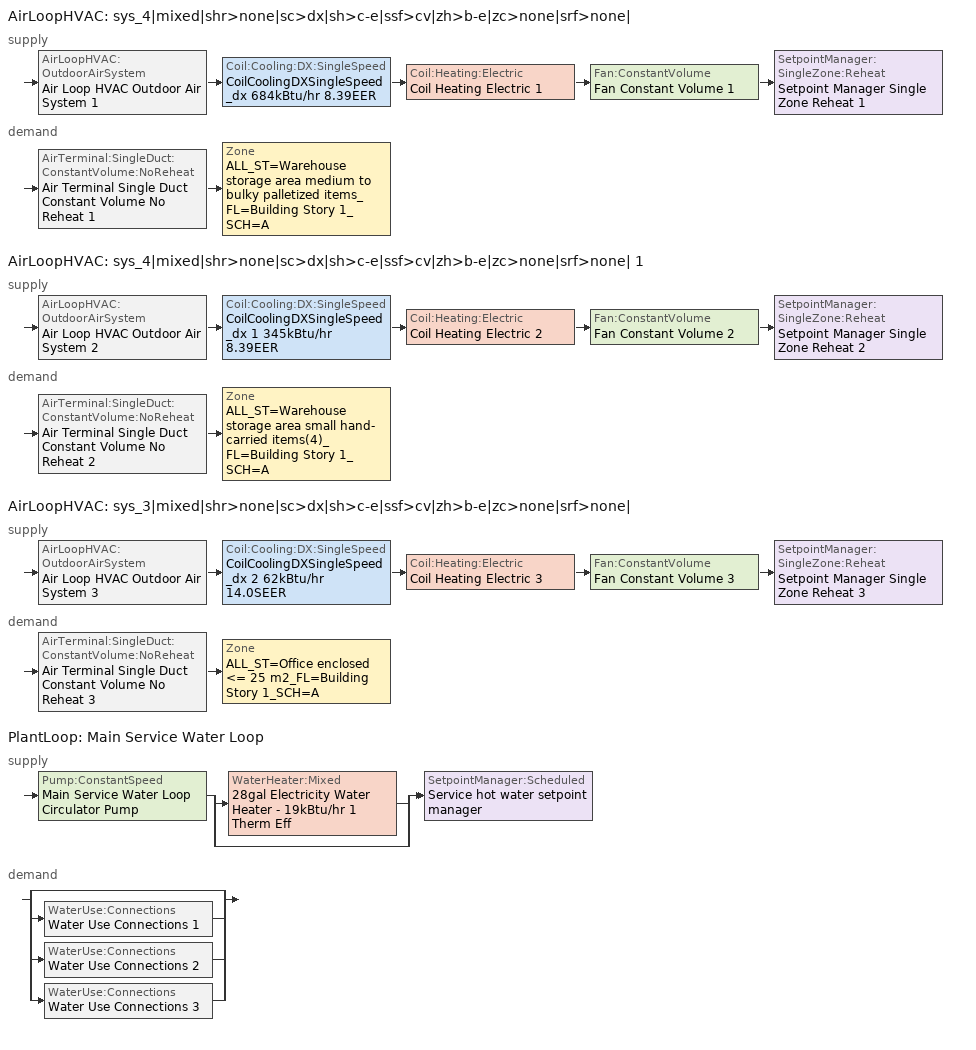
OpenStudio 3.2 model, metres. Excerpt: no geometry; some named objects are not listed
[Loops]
AirLoopHVAC 'sys_4|mixed|shr>none|sc>dx|sh>c-e|ssf>cv|zh>b-e|zc>none|srf>none|'
 supply: AirLoopHVAC:OutdoorAirSystem 'Air Loop HVAC Outdoor Air System 1' > Coil:Cooling:DX:SingleSpeed 'CoilCoolingDXSingleSpeed_dx 684kBtu/hr 8.39EER' > Coil:Heating:Electric 'Coil Heating Electric 1' > Fan:ConstantVolume 'Fan Constant Volume 1' > SetpointManager:SingleZone:Reheat 'Setpoint Manager Single Zone Reheat 1'
 demand: AirTerminal:SingleDuct:ConstantVolume:NoReheat 'Air Terminal Single Duct Constant Volume No Reheat 1' > Zone 'ALL_ST=Warehouse storage area medium to bulky palletized items_FL=Building Story 1_SCH=A'
AirLoopHVAC 'sys_4|mixed|shr>none|sc>dx|sh>c-e|ssf>cv|zh>b-e|zc>none|srf>none| 1'
 supply: AirLoopHVAC:OutdoorAirSystem 'Air Loop HVAC Outdoor Air System 2' > Coil:Cooling:DX:SingleSpeed 'CoilCoolingDXSingleSpeed_dx 1 345kBtu/hr 8.39EER' > Coil:Heating:Electric 'Coil Heating Electric 2' > Fan:ConstantVolume 'Fan Constant Volume 2' > SetpointManager:SingleZone:Reheat 'Setpoint Manager Single Zone Reheat 2'
 demand: AirTerminal:SingleDuct:ConstantVolume:NoReheat 'Air Terminal Single Duct Constant Volume No Reheat 2' > Zone 'ALL_ST=Warehouse storage area small hand-carried items(4)_FL=Building Story 1_SCH=A'
AirLoopHVAC 'sys_3|mixed|shr>none|sc>dx|sh>c-e|ssf>cv|zh>b-e|zc>none|srf>none|'
 supply: AirLoopHVAC:OutdoorAirSystem 'Air Loop HVAC Outdoor Air System 3' > Coil:Cooling:DX:SingleSpeed 'CoilCoolingDXSingleSpeed_dx 2 62kBtu/hr 14.0SEER' > Coil:Heating:Electric 'Coil Heating Electric 3' > Fan:ConstantVolume 'Fan Constant Volume 3' > SetpointManager:SingleZone:Reheat 'Setpoint Manager Single Zone Reheat 3'
 demand: AirTerminal:SingleDuct:ConstantVolume:NoReheat 'Air Terminal Single Duct Constant Volume No Reheat 3' > Zone 'ALL_ST=Office enclosed <= 25 m2_FL=Building Story 1_SCH=A'
PlantLoop 'Main Service Water Loop'
 supply: Pump:ConstantSpeed 'Main Service Water Loop Circulator Pump' > split
  | WaterHeater:Mixed '28gal Electricity Water Heater - 19kBtu/hr 1 Therm Eff'
  | bypass
  join > SetpointManager:Scheduled 'Service hot water setpoint manager'
 demand: split
  | bypass
  | WaterUse:Connections 'Water Use Connections 1'
  | WaterUse:Connections 'Water Use Connections 2'
  | WaterUse:Connections 'Water Use Connections 3'
[Sizing:Zone] Zone Cooling Design Supply Air Temperature Input Method=SupplyAirTemperature; Zone Cooling Design Supply Air Temperature {C}=13; Zone Cooling Design Supply Air Temperature Difference {deltaC}=11.11; Zone Heating Design Supply Air Temperature Input Method=SupplyAirTemperature; Zone Heating Design Supply Air Temperature {C}=43; Zone Heating Design Supply Air Temperature Difference {deltaC}=11.11; Zone Cooling Design Supply Air Humidity Ratio {kg-H2O/kg-air}=0.0085; Zone Heating Design Supply Air Humidity Ratio {kg-H2O/kg-air}=0.008; Zone Heating Sizing Factor=1.3; Zone Cooling Sizing Factor=1.1; Cooling Design Air Flow Method=DesignDay; Heating Design Air Flow Method=DesignDay; Account for Dedicated Outdoor Air System=No; Dedicated Outdoor Air System Control Strategy=NeutralSupplyAir; Dedicated Outdoor Air Low Setpoint Temperature for Design {C}=autosize; Dedicated Outdoor Air High Setpoint Temperature for Design {C}=autosize
ALL_ST=Warehouse storage area medium to bulky palletized items_FL=Building Story 1_SCH=A; ALL_ST=Warehouse storage area small hand-carried items(4)_FL=Building Story 1_SCH=A; ALL_ST=Office enclosed <= 25 m2_FL=Building Story 1_SCH=A
[Zone equipment]
ALL_ST=Warehouse storage area medium to bulky palletized items_FL=Building Story 1_SCH=A: Air Terminal Single Duct Constant Volume No Reheat 1, Zone HVAC Baseboard Convective Electric 1
ALL_ST=Warehouse storage area small hand-carried items(4)_FL=Building Story 1_SCH=A: Air Terminal Single Duct Constant Volume No Reheat 2, Zone HVAC Baseboard Convective Electric 2
ALL_ST=Office enclosed <= 25 m2_FL=Building Story 1_SCH=A: Air Terminal Single Duct Constant Volume No Reheat 3, Zone HVAC Baseboard Convective Electric 3
[AirLoopHVAC] Design Supply Air Flow Rate {m3/s}=autosize; Design Return Air Flow Fraction of Supply Air Flow=1
Name | Availability Schedule
sys_4|mixed|shr>none|sc>dx|sh>c-e|ssf>cv|zh>b-e|zc>none|srf>none| | sys_4|mixed|shr>none|sc>dx|sh>c-e|ssf>cv|zh>b-e|zc>none|srf>none| Occ Sch
sys_4|mixed|shr>none|sc>dx|sh>c-e|ssf>cv|zh>b-e|zc>none|srf>none| 1 | sys_4|mixed|shr>none|sc>dx|sh>c-e|ssf>cv|zh>b-e|zc>none|srf>none| 1 Occ Sch
sys_3|mixed|shr>none|sc>dx|sh>c-e|ssf>cv|zh>b-e|zc>none|srf>none| | sys_3|mixed|shr>none|sc>dx|sh>c-e|ssf>cv|zh>b-e|zc>none|srf>none| Occ Sch
[Sizing:System] Type of Load to Size On=Sensible; Design Outdoor Air Flow Rate {m3/s}=Autosize; Central Heating Maximum System Air Flow Ratio=1; Preheat Design Temperature {C}=7; Preheat Design Humidity Ratio {kg-H2O/kg-Air}=0.008; Precool Design Temperature {C}=13; Precool Design Humidity Ratio {kg-H2O/kg-Air}=0.008; Central Cooling Design Supply Air Temperature {C}=13; Central Heating Design Supply Air Temperature {C}=43; Sizing Option=NonCoincident; 100% Outdoor Air in Cooling=No; 100% Outdoor Air in Heating=No; Central Cooling Design Supply Air Humidity Ratio {kg-H2O/kg-Air}=0.0085; Central Heating Design Supply Air Humidity Ratio {kg-H2O/kg-Air}=0.008; Cooling Design Air Flow Method=DesignDay; Cooling Design Air Flow Rate {m3/s}=0; Heating Design Air Flow Method=DesignDay; Heating Design Air Flow Rate {m3/s}=0; System Outdoor Air Method=ZoneSum; Zone Maximum Outdoor Air Fraction=1; Cooling Supply Air Flow Rate Per Floor Area {m3/s-m2}=0.00996765; Cooling Fraction of Autosized Cooling Supply Air Flow Rate=1; Cooling Supply Air Flow Rate Per Unit Cooling Capacity {m3/s-W}=3.94755e-05; Heating Supply Air Flow Rate Per Floor Area {m3/s-m2}=0.00996765; Heating Fraction of Autosized Heating Supply Air Flow Rate=1; Heating Fraction of Autosized Cooling Supply Air Flow Rate=1; Heating Supply Air Flow Rate Per Unit Heating Capacity {m3/s-W}=3.15882e-05; Cooling Design Capacity Method=CoolingDesignCapacity; Cooling Design Capacity {W}=autosize; Cooling Design Capacity Per Floor Area {W/m2}=234.7; Fraction of Autosized Cooling Design Capacity=1; Heating Design Capacity Method=HeatingDesignCapacity; Heating Design Capacity {W}=autosize; Heating Design Capacity Per Floor Area {W/m2}=157; Fraction of Autosized Heating Design Capacity=1; Central Cooling Capacity Control Method=OnOff
sys_4|mixed|shr>none|sc>dx|sh>c-e|ssf>cv|zh>b-e|zc>none|srf>none|; sys_4|mixed|shr>none|sc>dx|sh>c-e|ssf>cv|zh>b-e|zc>none|srf>none| 1; sys_3|mixed|shr>none|sc>dx|sh>c-e|ssf>cv|zh>b-e|zc>none|srf>none|
[Fan:ConstantVolume] Availability Schedule=Always On Discrete; Fan Total Efficiency=0.39975; Pressure Rise {Pa}=640; Maximum Flow Rate {m3/s}=AutoSize; Motor Efficiency=0.615
Fan Constant Volume 1; Fan Constant Volume 2; Fan Constant Volume 3
[Coil:Heating:Electric] Availability Schedule=Always On Discrete
Coil Heating Electric 1; Coil Heating Electric 2; Coil Heating Electric 3
[Coil:Cooling:DX:SingleSpeed] Availability Schedule=Always On Discrete; Rated Total Cooling Capacity {W}=autosize; Rated Sensible Heat Ratio=autosize; Rated Air Flow Rate {m3/s}=autosize; Rated Evaporator Fan Power Per Volume Flow Rate {W/(m3/s)}=773.3; Total Cooling Capacity Function of Temperature Curve=DXCOOL-NECB2011-REF-CAPFT; Total Cooling Capacity Function of Flow Fraction Curve=DXCOOL-NECB2011-REF-CAPFFLOW; Energy Input Ratio Function of Temperature Curve=DXCOOL-NECB2011-REF-COOLEIRFT; Energy Input Ratio Function of Flow Fraction Curve=DXCOOL-NECB2011-REF-COOLEIRFFLOW; Part Load Fraction Correlation Curve=DXCOOL-NECB2011-REF-COOLPLFFPLR; Minimum Outdoor Dry-Bulb Temperature for Compressor Operation {C}=-25; Condenser Type=AirCooled; Evaporative Condenser Effectiveness=0; Evaporative Condenser Air Flow Rate {m3/s}=Autosize; Evaporative Condenser Pump Rated Power Consumption {W}=Autosize; Crankcase Heater Capacity {W}=0; Maximum Outdoor Dry-Bulb Temperature for Crankcase Heater Operation {C}=0; Basin Heater Capacity {W/K}=0; Basin Heater Setpoint Temperature {C}=10
Name | Rated COP {W/W}
CoilCoolingDXSingleSpeed_dx 684kBtu/hr 8.39EER; CoilCoolingDXSingleSpeed_dx 1 345kBtu/hr 8.39EER | 2.92983
CoilCoolingDXSingleSpeed_dx 2 62kBtu/hr 14.0SEER | 4.11713
[Controller:OutdoorAir] Minimum Outdoor Air Flow Rate {m3/s}=autosize; Maximum Outdoor Air Flow Rate {m3/s}=Autosize; Economizer Control Action Type=ModulateFlow; Lockout Type=NoLockout; Minimum Limit Type=FixedMinimum; High Humidity Control=No; Heat Recovery Bypass Control Type=BypassWhenWithinEconomizerLimits
Name | Economizer Control Type | Minimum Outdoor Air Schedule | Controller Mechanical Ventilation | Economizer Maximum Limit Dry-Bulb Temperature {C} | Economizer Maximum Limit Enthalpy {J/kg} | Economizer Minimum Limit Dry-Bulb Temperature {C}
Controller Outdoor Air 1 | DifferentialEnthalpy | sys_4|mixed|shr>none|sc>dx|sh>c-e|ssf>cv|zh>b-e|zc>none|srf>none| Occ Sch | Controller Mechanical Ventilation 1
Controller Outdoor Air 2 | DifferentialEnthalpy | sys_4|mixed|shr>none|sc>dx|sh>c-e|ssf>cv|zh>b-e|zc>none|srf>none| 1 Occ Sch | Controller Mechanical Ventilation 2
Controller Outdoor Air 3 | NoEconomizer | sys_3|mixed|shr>none|sc>dx|sh>c-e|ssf>cv|zh>b-e|zc>none|srf>none| Occ Sch | Controller Mechanical Ventilation 3 | 28 | 64000 | -100
[Controller:MechanicalVentilation] Availability Schedule=Always On Discrete; System Outdoor Air Method=ZoneSum
Controller Mechanical Ventilation 1; Controller Mechanical Ventilation 2; Controller Mechanical Ventilation 3
[AirLoopHVAC:OutdoorAirSystem]
Name | Controller
Air Loop HVAC Outdoor Air System 1 | Controller Outdoor Air 1
Air Loop HVAC Outdoor Air System 2 | Controller Outdoor Air 2
Air Loop HVAC Outdoor Air System 3 | Controller Outdoor Air 3
[SetpointManager:SingleZone:Reheat] Minimum Supply Air Temperature {C}=13; Maximum Supply Air Temperature {C}=43
Name | Control Zone
Setpoint Manager Single Zone Reheat 1 | ALL_ST=Warehouse storage area medium to bulky palletized items_FL=Building Story 1_SCH=A
Setpoint Manager Single Zone Reheat 2 | ALL_ST=Warehouse storage area small hand-carried items(4)_FL=Building Story 1_SCH=A
Setpoint Manager Single Zone Reheat 3 | ALL_ST=Office enclosed <= 25 m2_FL=Building Story 1_SCH=A
[AirTerminal:SingleDuct:ConstantVolume:NoReheat] Availability Schedule=Always On Discrete; Maximum Air Flow Rate {m3/s}=AutoSize
Air Terminal Single Duct Constant Volume No Reheat 1; Air Terminal Single Duct Constant Volume No Reheat 2; Air Terminal Single Duct Constant Volume No Reheat 3
[ZoneHVAC:Baseboard:Convective:Electric] Availability Schedule=Always On Discrete; Nominal Capacity {W}=autosize; Efficiency=1
Zone HVAC Baseboard Convective Electric 1; Zone HVAC Baseboard Convective Electric 2; Zone HVAC Baseboard Convective Electric 3
[PlantLoop]
Main Service Water Loop: Glycol Concentration=0; Maximum Loop Temperature {C}=60; Minimum Loop Temperature {C}=10; Plant Loop Volume {m3}=Autocalculate; Load Distribution Scheme=Optimal
[Sizing:Plant]
Main Service Water Loop: Loop Type=Heating; Design Loop Exit Temperature {C}=60; Loop Design Temperature Difference {deltaC}=5; Sizing Option=NonCoincident; Zone Timesteps in Averaging Window=1; Coincident Sizing Factor Mode=None
[SetpointManager:Scheduled]
Service hot water setpoint manager: Control Variable=Temperature; Schedule=Service Water Loop Temp - 140F
[Pump:ConstantSpeed]
Main Service Water Loop Circulator Pump: Rated Flow Rate {m3/s}=autosize; Rated Pump Head {Pa}=5377.95; Rated Power Consumption {W}=autosize; Motor Efficiency=0.7; Fraction of Motor Inefficiencies to Fluid Stream=0; Pump Control Type=Intermittent; Design Power Sizing Method=PowerPerFlowPerPressure; Design Electric Power per Unit Flow Rate {W/(m3/s)}=348701.1; Design Shaft Power per Unit Flow Rate per Unit Head {W-s/m3-Pa}=1.28205
[WaterHeater:Mixed]
28gal Electricity Water Heater - 19kBtu/hr 1 Therm Eff: Tank Volume {m3}=0.104333; Setpoint Temperature Schedule=Service Water Loop Temp - 140F; Deadband Temperature Difference {deltaC}=2; Maximum Temperature Limit {C}=60; Heater Control Type=Cycle; Heater Maximum Capacity {W}=5451.37; Heater Fuel Type=Electricity; Heater Thermal Efficiency=1; Off Cycle Parasitic Fuel Consumption Rate {W}=21.47; Off Cycle Parasitic Fuel Type=Electricity; Off Cycle Parasitic Heat Fraction to Tank=0.8; On Cycle Parasitic Fuel Consumption Rate {W}=21.47; On Cycle Parasitic Fuel Type=Electricity; On Cycle Parasitic Heat Fraction to Tank=0; Ambient Temperature Indicator=Schedule; Ambient Temperature Schedule=Water Heater Ambient Temp Schedule - 70.0f; Off Cycle Loss Coefficient to Ambient Temperature {W/K}=1.56514; On Cycle Loss Coefficient to Ambient Temperature {W/K}=1.56514; Use Side Effectiveness=1; Source Side Effectiveness=1; Use Side Design Flow Rate {m3/s}=autosize; Source Side Design Flow Rate {m3/s}=autosize; Indirect Water Heating Recovery Time {hr}=1.5; Source Side Flow Control Mode=IndirectHeatPrimarySetpoint
[WaterHeater:Sizing]
28gal Electricity Water Heater - 19kBtu/hr 1 Therm Eff: Design Mode=PeakDraw; Time Storage Can Meet Peak Draw {hr}=0.538503; Time for Tank Recovery {hr}=0; Nominal Tank Volume for Autosizing Plant Connections {m3}=1
[WaterUse:Connections] Drain Water Heat Exchanger Type=None; Drain Water Heat Exchanger Destination=Plant
Name | Water Use Equipment Name 1
Water Use Connections 1 | Zone1 office Service Water Use 0.09gal/min
Water Use Connections 2 | Zone2 fine storage Service Water Use 0.15gal/min
Water Use Connections 3 | Zone3 bulk storage Service Water Use 0.18gal/min
[WaterUse:Equipment:Definition]
Name | Peak Flow Rate {m3/s} | Target Temperature Schedule | Sensible Fraction Schedule | Latent Fraction Schedule
Zone1 office Service Water Use Def 0.09gal/min | 5.66156e-06 | Schedule Ruleset 5 | Schedule Ruleset 3 | Schedule Ruleset 4
Zone2 fine storage Service Water Use Def 0.15gal/min | 9.62095e-06 | Schedule Ruleset 8 | Schedule Ruleset 6 | Schedule Ruleset 7
Zone3 bulk storage Service Water Use Def 0.18gal/min | 1.10641e-05 | Schedule Ruleset 11 | Schedule Ruleset 9 | Schedule Ruleset 10
[WaterUse:Equipment] Flow Rate Fraction Schedule=NECB-A-Service Water Heating
Name | Water Use Equipment Definition | Space
Zone1 office Service Water Use 0.09gal/min | Zone1 office Service Water Use Def 0.09gal/min | Zone1 Office
Zone2 fine storage Service Water Use 0.15gal/min | Zone2 fine storage Service Water Use Def 0.15gal/min | Zone2 Fine Storage
Zone3 bulk storage Service Water Use 0.18gal/min | Zone3 bulk storage Service Water Use Def 0.18gal/min | Zone3 Bulk Storage
[Schedule:Ruleset]
Name | Default Day Schedule | Summer Design Day Schedule | Winter Design Day Schedule
Service Water Loop Temp - 140F | Service Water Loop Temp - 140F Default
Water Heater Ambient Temp Schedule - 70.0f | Water Heater Ambient Temp Schedule - 70.0f Default
Schedule Ruleset 3 | Schedule Day 5
Schedule Ruleset 4 | Schedule Day 6
Schedule Ruleset 5 | Schedule Day 7
NECB-A-Service Water Heating | NECB-A-Service Water Heating Default
Schedule Ruleset 6 | Schedule Day 8
Schedule Ruleset 7 | Schedule Day 9
Schedule Ruleset 8 | Schedule Day 10
Schedule Ruleset 9 | Schedule Day 11
Schedule Ruleset 10 | Schedule Day 12
Schedule Ruleset 11 | Schedule Day 13
sys_3|mixed|shr>none|sc>dx|sh>c-e|ssf>cv|zh>b-e|zc>none|srf>none| Occ Sch | sys_3|mixed|shr>none|sc>dx|sh>c-e|ssf>cv|zh>b-e|zc>none|srf>none| Occ Sch Default | sys_3|mixed|shr>none|sc>dx|sh>c-e|ssf>cv|zh>b-e|zc>none|srf>none| Occ Sch Summer Design Day | sys_3|mixed|shr>none|sc>dx|sh>c-e|ssf>cv|zh>b-e|zc>none|srf>none| Occ Sch Winter Design Day
sys_4|mixed|shr>none|sc>dx|sh>c-e|ssf>cv|zh>b-e|zc>none|srf>none| Occ Sch | sys_4|mixed|shr>none|sc>dx|sh>c-e|ssf>cv|zh>b-e|zc>none|srf>none| Occ Sch Default | sys_4|mixed|shr>none|sc>dx|sh>c-e|ssf>cv|zh>b-e|zc>none|srf>none| Occ Sch Summer Design Day | sys_4|mixed|shr>none|sc>dx|sh>c-e|ssf>cv|zh>b-e|zc>none|srf>none| Occ Sch Winter Design Day
sys_4|mixed|shr>none|sc>dx|sh>c-e|ssf>cv|zh>b-e|zc>none|srf>none| 1 Occ Sch | sys_4|mixed|shr>none|sc>dx|sh>c-e|ssf>cv|zh>b-e|zc>none|srf>none| 1 Occ Sch Default | sys_4|mixed|shr>none|sc>dx|sh>c-e|ssf>cv|zh>b-e|zc>none|srf>none| 1 Occ Sch Summer Design Day | sys_4|mixed|shr>none|sc>dx|sh>c-e|ssf>cv|zh>b-e|zc>none|srf>none| 1 Occ Sch Winter Design Day
[Schedule:Day]
Service Water Loop Temp - 140F Default; Schedule Day 7; Schedule Day 10; Schedule Day 13: 24, 0, 60
Water Heater Ambient Temp Schedule - 70.0f Default: 24, 0, 21.1111
Schedule Day 5; Schedule Day 8; Schedule Day 11: 24, 0, 0.2
Schedule Day 6; NECB-A-Service Water Heating Sat Day; NECB-A-Service Water Heating Sun|Hol Day; Schedule Day 9; Schedule Day 12: 24, 0, 0.05
NECB-A-Service Water Heating Default; NECB-A-Service Water Heating Default|Wkdy Day: 7, 0, 0.05, 8, 0, 0.1, 10, 0, 0.5, 16, 0, 0.9, 17, 0, 0.7, 18, 0, 0.5, 19, 0, 0.3, 22, 0, 0.2, 24, 0, 0.05
sys_3|mixed|shr>none|sc>dx|sh>c-e|ssf>cv|zh>b-e|zc>none|srf>none| Occ Sch Default; sys_4|mixed|shr>none|sc>dx|sh>c-e|ssf>cv|zh>b-e|zc>none|srf>none| Occ Sch Default; sys_4|mixed|shr>none|sc>dx|sh>c-e|ssf>cv|zh>b-e|zc>none|srf>none| 1 Occ Sch Default: 8, 0, 0, 19, 0, 1, 24, 0, 0
sys_3|mixed|shr>none|sc>dx|sh>c-e|ssf>cv|zh>b-e|zc>none|srf>none| Occ Sch Winter Design Day; sys_3|mixed|shr>none|sc>dx|sh>c-e|ssf>cv|zh>b-e|zc>none|srf>none| Occ Sch Summer Design Day; sys_4|mixed|shr>none|sc>dx|sh>c-e|ssf>cv|zh>b-e|zc>none|srf>none| Occ Sch Winter Design Day; sys_4|mixed|shr>none|sc>dx|sh>c-e|ssf>cv|zh>b-e|zc>none|srf>none| Occ Sch Summer Design Day; sys_4|mixed|shr>none|sc>dx|sh>c-e|ssf>cv|zh>b-e|zc>none|srf>none| 1 Occ Sch Winter Design Day; sys_4|mixed|shr>none|sc>dx|sh>c-e|ssf>cv|zh>b-e|zc>none|srf>none| 1 Occ Sch Summer Design Day: 24, 0, 1
sys_3|mixed|shr>none|sc>dx|sh>c-e|ssf>cv|zh>b-e|zc>none|srf>none| Occ Sch Sunday; sys_4|mixed|shr>none|sc>dx|sh>c-e|ssf>cv|zh>b-e|zc>none|srf>none| Occ Sch Sunday; sys_4|mixed|shr>none|sc>dx|sh>c-e|ssf>cv|zh>b-e|zc>none|srf>none| 1 Occ Sch Sunday: 24, 0, 0
[Schedule:Rule] Date Specification Type=DateRange; Start Month=1; Start Day=1; End Month=12; End Day=31
Name | Schedule Ruleset | Rule Order | Day Schedule | Apply Monday | Apply Tuesday | Apply Wednesday | Apply Thursday | Apply Friday | Apply Saturday | Apply Sunday
Schedule Rule 20 | NECB-A-Service Water Heating | 2 | NECB-A-Service Water Heating Default|Wkdy Day | Yes | Yes | Yes | Yes | Yes
Schedule Rule 21 | NECB-A-Service Water Heating | 1 | NECB-A-Service Water Heating Sat Day |  |  |  |  |  | Yes
Schedule Rule 22 | NECB-A-Service Water Heating | 0 | NECB-A-Service Water Heating Sun|Hol Day |  |  |  |  |  |  | Yes
sys_3|mixed|shr>none|sc>dx|sh>c-e|ssf>cv|zh>b-e|zc>none|srf>none| Occ Sch Sunday Rule | sys_3|mixed|shr>none|sc>dx|sh>c-e|ssf>cv|zh>b-e|zc>none|srf>none| Occ Sch | 0 | sys_3|mixed|shr>none|sc>dx|sh>c-e|ssf>cv|zh>b-e|zc>none|srf>none| Occ Sch Sunday |  |  |  |  |  | Yes | Yes
sys_4|mixed|shr>none|sc>dx|sh>c-e|ssf>cv|zh>b-e|zc>none|srf>none| Occ Sch Sunday Rule | sys_4|mixed|shr>none|sc>dx|sh>c-e|ssf>cv|zh>b-e|zc>none|srf>none| Occ Sch | 0 | sys_4|mixed|shr>none|sc>dx|sh>c-e|ssf>cv|zh>b-e|zc>none|srf>none| Occ Sch Sunday |  |  |  |  |  | Yes | Yes
sys_4|mixed|shr>none|sc>dx|sh>c-e|ssf>cv|zh>b-e|zc>none|srf>none| 1 Occ Sch Sunday Rule | sys_4|mixed|shr>none|sc>dx|sh>c-e|ssf>cv|zh>b-e|zc>none|srf>none| 1 Occ Sch | 0 | sys_4|mixed|shr>none|sc>dx|sh>c-e|ssf>cv|zh>b-e|zc>none|srf>none| 1 Occ Sch Sunday |  |  |  |  |  | Yes | Yes
[Schedule:Constant]
Always On Discrete: Value=1
[Curve:Biquadratic] Minimum Value of x=13; Maximum Value of x=24; Minimum Value of y=24; Maximum Value of y=46
Name | Coefficient1 Constant | Coefficient2 x | Coefficient3 x**2 | Coefficient4 y | Coefficient5 y**2 | Coefficient6 x*y
DXCOOL-NECB2011-REF-CAPFT | 0.867905 | 0.0142459 | 0.00055436 | -0.0075575 | 3.3e-05 | -0.0001918
DXCOOL-NECB2011-REF-COOLEIRFT | 0.114171 | 0.0281822 | -0.0004199 | 0.0214108 | 0.000161028 | -0.000679104
[Curve:Quadratic] Minimum Value of x=0.5; Maximum Value of x=1.5
Name | Coefficient1 Constant | Coefficient2 x | Coefficient3 x**2
DXCOOL-NECB2011-REF-CAPFFLOW | 0.8 | 0.2 | 0
DXCOOL-NECB2011-REF-COOLEIRFFLOW | 1.1552 | -0.1808 | 0.0256
[Curve:Cubic]
DXCOOL-NECB2011-REF-COOLPLFFPLR: Coefficient1 Constant=0.0277; Coefficient2 x=4.9151; Coefficient3 x**2=-8.184; Coefficient4 x**3=4.2702; Minimum Value of x=0.7; Maximum Value of x=1
